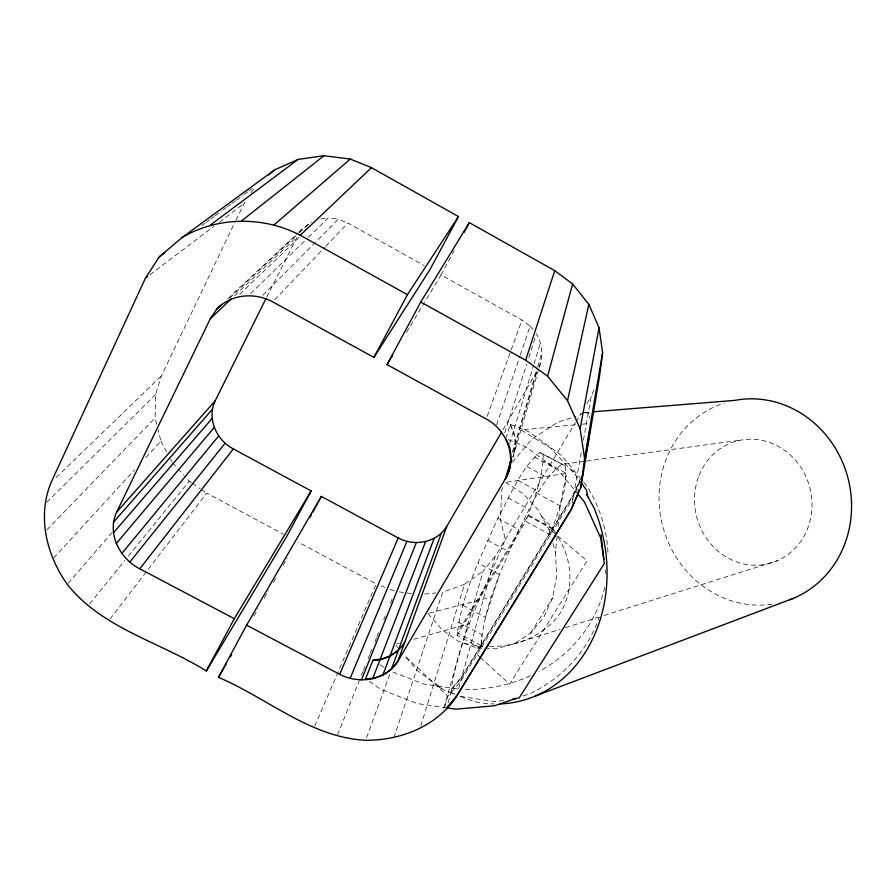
<?xml version="1.0" encoding="UTF-8"?>
<svg xmlns="http://www.w3.org/2000/svg" width="896" height="896" viewBox="0 0 896 896"><rect width="100%" height="100%" fill="white"/><g stroke="black" fill="none" stroke-linecap="round" stroke-linejoin="round"><path stroke-width="0.67" stroke-dasharray="4.48 3.36" d="M156.722 424.379L155.109 417.928L155.602 394.498L161.403 375.85L235.312 221.368M543.166 453.802C543.67 477.086 533.523 499.688 525.851 521.438L550.469 534.789C557.234 512.613 568.523 489.586 565.298 465.931L539.896 452.558C519.848 469.582 510.418 495.779 497.862 518.258C481.331 555.946 461.496 594.014 457.117 635.398L481.04 648.122C483.034 606.267 502.701 567.56 518.806 529.603C531.294 507.192 540.467 480.334 561.534 464.419L585.077 461.227M450.867 692.731C457.912 638.467 484.792 589.49 505.333 539.414L500.304 519.355L501.838 489.731L503.362 485.822M485.083 648.312L495.891 648.827L514.214 643.832L530.555 633.181L543.693 617.49L552.642 597.822L556.674 575.557L555.453 552.328L557.077 536.144M558.04 526.49L560.123 505.803L566.474 473.435L543.782 461.003M539.291 367.282C543.301 356.317 542.438 343.874 536.424 333.794M579.925 481.902L580.059 481.074M572.186 503.283L581.213 452.581M583.408 440.25L591.214 396.402L594.485 388.752M458.606 688.654L495.197 556.315L575.445 422.654M448.146 702.722L452.29 688.173L461.955 676.547L573.899 493.696L579.958 479.73M444.987 706.216L447.854 696.214L460.589 681.486L573.182 497.717L579.723 482.35L575.355 474.566L550.357 447.978L521.024 429.89L576.666 424.682M443.688 708.378L483.19 571.099L495.197 556.315M513.061 456.859L538.899 368.614M513.117 452.536L537.23 370.765L502.88 429.856M512.378 452.256L537.23 368.368M537.634 367.035L541.968 352.386M509.69 443.52L533.579 365.322M533.982 364L540.456 342.787M420.75 726.085L464.52 584.237L483.19 571.099M505.77 438.659L510.283 424.346L529.043 431.872L561.893 455.784L580.507 478.453M504.728 432.802L526.702 364.157M528.819 357.56L536.01 335.115M393.848 737.766L442.658 592.245L464.52 584.237M496.597 424.838L519.848 356.339M520.296 355.018L530.13 326.032L522.01 320.051L441.045 274.949L424.48 302.445M487.144 416.371L510.698 351.299M511.168 349.989L522.01 320.051M366.576 737.654L390.163 673.366M337.523 734.877L359.341 680.568M361.424 675.394L362.981 671.507M363.496 670.219L365.064 666.344M368.178 658.582L369.734 654.696M370.25 653.408L371.818 649.522M374.931 641.771L376.488 637.885M377.003 636.597L378.56 632.71M383.757 619.786L385.314 615.899M390.51 602.974L392.067 599.088M538.787 366.979L540.859 361.928M314.72 726.107L376.208 583.923L298.189 542.125M580.429 478.968L573.798 494.222L461.776 677.197L452.099 688.822M235.917 220.114L245.202 201.566M266.627 297.248L298.738 233.912M441.045 274.949L454.194 250.622M253.893 616.022L258.07 608.81M264.32 597.979L268.486 590.766M273.347 582.355L276.125 577.539M283.08 565.522L287.246 558.298M576.162 421.456L581.179 413.112M586.914 403.558L591.214 396.402M406.482 332.326L423.763 303.643M457.117 635.398L525.851 521.438M530.555 633.181L552.642 597.822M251.093 192.707L254.778 187.163M299.522 232.77L301.862 229.342L311.618 222.197M110.018 619.091L206.707 493.114L283.293 534.139M89.645 603.926L124.891 560.47M128.419 556.125L189.224 481.163L184.587 476.022M512.49 462.347L531.709 439.174L558.309 421.949L576.061 416.461M68.219 583.274L112.134 532.482M53.648 558.062L134.568 469.874M145.858 457.565L160.91 441.157L158.01 429.542M274.602 299.858L324.766 247.318M325.73 246.31L347.906 223.07L424.267 265.608M46.917 529.805L155.109 417.928M262.898 295.21L338.341 219.206L347.906 223.07M46.782 502.309L155.602 394.498M250.622 293.63L307.35 238.302M308.347 237.328L328.25 217.918L338.341 219.206M56.168 477.523L161.403 375.85M239.646 294.258L299.197 237.53M234.629 295.714L296.386 237.339M229.835 297.942L298.144 233.71M299.163 232.758L309.366 223.171M227.931 298.682L297.819 233.139M298.827 232.187L301.862 229.342M583.206 412.597L579.869 415.296L577.326 416.069M149.845 274.803L213.909 226.341M219.43 222.163L243.734 203.784M201.79 225.579L205.15 223.115M206.27 222.286L209.63 219.822M210.75 218.994L214.099 216.53M215.219 215.701L221.939 210.762M223.059 209.933L226.419 207.469M227.539 206.64L230.888 204.176M232.008 203.347L235.368 200.883M236.488 200.054L243.197 195.115M244.317 194.286L247.677 191.822M248.797 190.994L252.157 188.53M523.13 695.979L530.555 693.437A156.05 140.627 17.8 0 0 599.312 617.075M514.214 643.832L560.067 629.35M565.398 627.67L598.718 617.142M604.05 615.451L777.314 560.717M428.03 613.491L441.84 629.552L458.461 641.312L476.885 647.92L481.298 646.554L488.085 646.33M396.536 644.067L399.179 643.328M413.762 639.218L469.437 623.538M429.386 613.133L491.579 596.915M505.501 482.35L523.096 493.595L537.992 509.802L549.058 529.861L553.302 528.998L556.539 534.867M503.586 700.437L495.51 701.702L460.69 696.461L459.738 695.621M506.878 482.149L566.474 473.435M320.835 218.926L328.25 217.918M586.454 461.037L741.518 440.026M424.603 594.082L435.714 592.95M582.232 424.166L589.187 423.517M584.595 412.485L590.162 412.037M489.451 646.274C516.88 647.405 544.925 635.376 560.683 612.427C574.515 588.885 572.331 558.421 557.189 536.043M476.885 647.92L483.739 648.245M584.472 412.698L589.366 413.19L589.971 418.286M399.168 591.886L405.787 592.805M407.12 592.984L413.739 593.914M457.498 688.923L423.55 684.029L389.099 670.578M446.701 707.829L417.278 703.573L380.688 689.315L368.794 681.162M464.408 643.451L481.298 646.554M460.69 696.461L473.872 701.467A142.621 118.653 77.8 0 0 494.166 703.942M381.27 585.894L385.067 587.373M390.13 589.355L395.192 591.326M508.334 439.69L525.022 446.376L558.734 470.837L576.968 492.968M565.298 465.931L539.896 452.558M451.046 692.53L455.392 694.456L444.013 690.133L417.278 670.656L404.925 655.984L447.854 696.214M481.141 645.568L457.352 632.923L528.338 515.178L552.821 528.483M462.84 605.304L485.408 617.355L499.576 574.582L478.027 563.002M458.416 622.126L481.589 634.469L481.04 648.122M487.648 540.299L508.827 551.734M497.862 518.258L518.806 529.603M508.144 497.963L528.976 509.275M528.114 515.827L552.619 529.133M526.859 466.469L547.848 477.938M517.978 480.402L538.821 491.758M536.2 492.755L560.123 505.803M534.318 456.96L555.576 468.597M189.224 481.163L191.408 482.653M192.506 483.403L200.155 488.634M201.242 489.373L206.707 493.114M379.87 664.608L384.418 667.733M570.214 469.101L575.131 472.528L575.355 474.566M552.474 531.518L556.662 535.069M557.715 535.954L587.059 560.84L509.622 684.174L481.186 658.213M477.12 654.506L480.166 657.283M541.576 516.298L553.302 528.998M172.525 462.65L177.162 467.79M178.091 468.821L183.658 474.992M396.088 645.49L397.858 647.595M583.766 482.429L587.026 486.394A152.253 137.85 17.9 0 1 607.958 552.664M530.13 326.032L533.277 329.918M160.91 441.157L166.712 451.909M170.587 459.066L171.875 461.462M510.283 424.346L513.453 431.2A45.595 42.426 20.7 0 1 512.826 457.386M510.138 424.827L513.307 431.67A45.629 42.459 20.6 0 1 513.15 456.568M549.058 529.861L551.174 537.298M552.955 543.558L555.453 552.328M605.371 569.99L605.954 574.011M772.027 604.229A103.701 95.704 74.8 0 1 662.088 523.667A103.701 95.704 74.8 0 1 724.091 403.122M604.744 587.238A152.253 137.85 17.9 0 1 539.022 671.451M530.533 675.696A152.253 137.85 17.9 0 1 464.106 689.539M438.514 686.123L438.099 686.806L441.515 688.307L441.325 687.266L438.514 686.123M698.342 477.378A63.336 58.43 74.8 0 0 762.574 564.794A63.336 58.43 74.8 0 0 798.862 464.498A63.336 58.43 74.8 0 0 698.342 477.378"/><path stroke-width="1.34" d="M266 298.502L215.163 400.859C206.629 418.566 216.53 440.25 233.33 448.907L311.17 490.941L234.282 618.677L139.787 568.814C119.862 558.79 106.725 533.602 116.57 512.254L210.325 318.685L216.787 309.131L221.85 304.382M511.146 459.234L505.221 479.349C517.709 458.259 507.203 430.058 486.203 418.981L387.05 364.605L420.762 302.053L469.314 222.645L554.747 270.659L572.622 283.965L588.84 304.315L599.043 327.79L602.605 352.699L599.39 377.272L580.798 487.547L570.965 510.138L456.389 696.674C436.576 726.398 400.445 740.533 365.613 740.275C310.621 737.531 267.299 698.018 218.467 677.342L246.59 625.173L321.328 496.418L398.238 537.947C414.389 546.728 437.08 542.685 446.79 526.344L501.48 432.275M588.874 437.987L585.637 456.075M589.187 435.333L589.501 432.678M580.798 487.547L584.584 458.416L602.605 352.699M583.094 473.76L581.941 477.165M577.752 494.558L578.536 489.989M584.584 458.416L580.115 428.758L599.043 327.79M584.528 461.462L585.088 458.774M580.115 428.758L567.526 400.68L588.84 304.315M567.526 400.68L547.59 376.242L572.622 283.965M509.544 468.899L510.328 466.222M547.59 376.242L525.661 360.203L554.747 270.659M246.59 625.173L339.707 674.318C358.882 684.466 385.952 680.646 397.824 661.304L446.79 526.344M391.395 669.278L441.347 533.232M382.771 675.27L434.112 538.451M372.568 678.91L425.566 541.654M365.288 679.594L373.061 659.915L380.162 659.232A43.333 38.214 20.9 0 0 404.858 641.939M361.446 679.963L416.293 542.64M350.168 678.362L406.907 541.352M339.707 674.318L398.238 537.947M216.787 309.131C230.989 293.933 254.901 292.141 272.675 301.874L373.912 357.392L430.326 268.979L458.472 216.552L371.459 167.642L350.302 159.062L323.949 155.725L298.155 159.398L274.792 169.781L182.314 237.362L159.264 256.872L145.432 278.141L51.15 482.362C37.038 516.32 46.446 555.285 67.312 584.338C102.133 628.533 160.373 642.074 206.326 671.003L286.933 536.088L311.17 490.941M206.326 671.003L234.282 618.677M373.912 357.392L407.434 294.661L458.472 216.552M310.139 517.115L311.45 514.685M312.771 512.243L321.328 496.418M464.061 232.378L469.314 222.645M218.467 677.342L226.106 664.115M230.272 656.902L231.661 654.494M397.824 661.304L505.366 478.822A46.76 43.344 20.5 0 0 509.029 445.659L506.318 439.835M387.05 364.605L392.806 355.04M139.787 568.814L233.33 448.907M129.763 562.094L225.109 443.24M121.811 553.526L218.658 435.971M116.211 543.581L214.2 427.526M113.366 532.907L212.061 418.454M113.478 522.222L212.374 409.36M116.57 512.254L215.163 400.859M182.314 237.362C218.142 216.384 263.603 216.149 300.25 235.256L371.459 167.642M210.325 318.685L231.582 298.592M274.21 224.784L350.302 159.062M268.71 174.922L274.792 169.781M241.931 220.618L323.949 155.725M145.432 278.141L147.638 276.472M210.538 224.941L298.155 159.398M159.264 256.872L164.864 252.762M398.328 650.384L389.894 656.275L379.915 659.859L372.814 660.542M535.237 696.069L793.576 598.248M515.704 698.522L494.592 705.757L456.042 709.173L446.701 707.829L456.579 696.002L571.066 509.578L577.842 494.021L584.528 502.141L600.645 537.869L603.792 559.261M513.016 698.947L519.131 697.984L604.274 563.573L601.059 534.598M365.546 678.933L372.814 678.25A44.386 38.931 20.8 0 0 398.07 660.654M592.939 411.813L734.821 400.378A103.701 95.704 74.8 0 1 847.571 476.56A103.701 95.704 74.8 0 1 789.678 599.771M300.25 235.256L407.434 294.661M420.762 302.053L525.661 360.203M580.854 482.205L586.443 490.078L587.81 496.776M586.466 494.368L594.014 507.819A142.621 118.653 77.8 0 1 499.598 703.92M511.616 460.454A45.629 42.459 20.6 0 1 509.701 464.139M511.762 459.962A45.595 42.426 20.7 0 1 509.846 463.646"/></g></svg>
